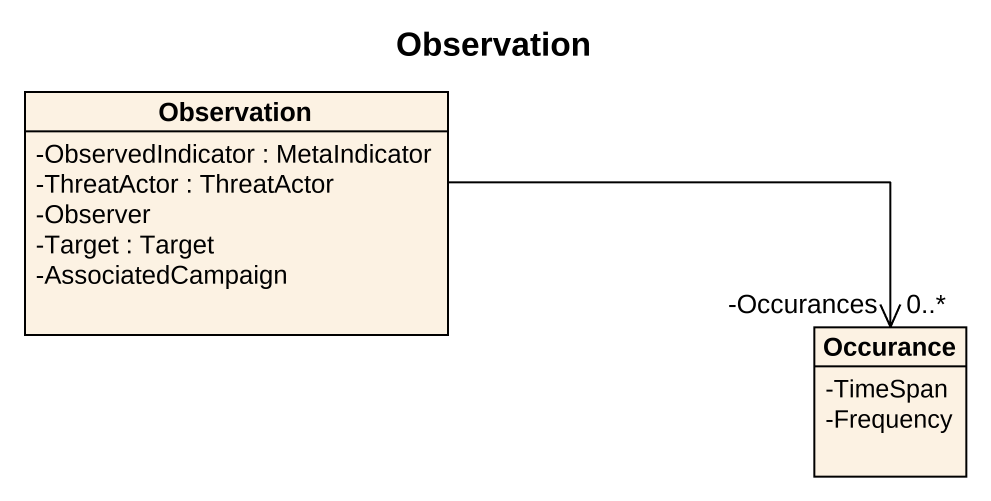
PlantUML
@startuml
title Observation
hide circle
hide empty members
skinparam classAttributeIconSize 0
class Observation {
  -ObservedIndicator : MetaIndicator
  -ThreatActor : ThreatActor
  -Observer
  -Target : Target
  -AssociatedCampaign
}
class Occurance {
  -TimeSpan
  -Frequency
}
Occurance "-Occurances\n0..*" <-left- Observation
@enduml
